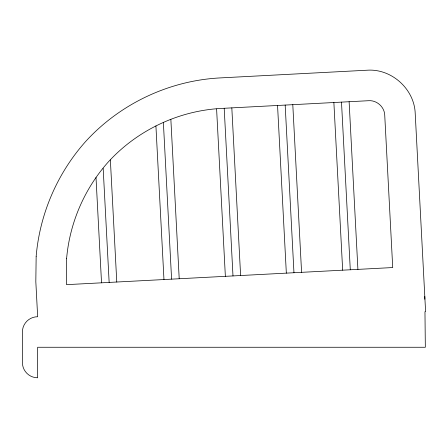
<?xml version="1.0" encoding="UTF-8"?>
<svg xmlns="http://www.w3.org/2000/svg" width="448" height="448" viewBox="0 0 448 448"><rect width="100%" height="100%" fill="white"/><g stroke="black" fill="none" stroke-linecap="round" stroke-linejoin="round"><path stroke-width="0.67" d="M349.121 101.724L357.907 269.382M341.499 102.127L350.286 269.786M333.878 102.525L342.664 270.183M292.796 104.675L301.582 272.334M285.174 105.078L293.961 272.737M277.553 105.476L286.339 273.134M231.823 107.873L240.61 275.531M224.202 108.27L232.988 275.929M216.597 108.948L225.366 276.332M170.862 119.437L179.211 278.751M163.374 122.422L171.59 279.149M155.915 125.91L163.968 279.546M110.37 159.975L116.771 282.022M103.174 168.42L109.15 282.419M96.006 177.509L101.528 282.822M424.799 296.447L424.833 299.219M36.159 256.323L35.823 281.68L37.66 316.736A15.26 15.26 0 0 0 22.4 331.996L22.4 362.522A15.26 15.26 0 0 0 37.66 377.782L37.66 347.262L425.331 347.262L424.962 311.718L425.6 311.685L415.218 113.546C414.45 89.079 391.507 68.421 367.097 70.218L219.251 77.963C168.459 80.814 119.526 104.154 85.35 141.831C57.21 173.51 39.766 214.11 36.159 256.323M66.59 258.72L66.55 284.654L392.722 267.557L384.731 115.142C384.479 106.988 376.83 100.1 368.693 100.699L220.847 108.45C178.058 110.852 136.83 130.514 108.03 162.26C84.325 188.944 69.63 223.154 66.59 258.72"/></g></svg>
